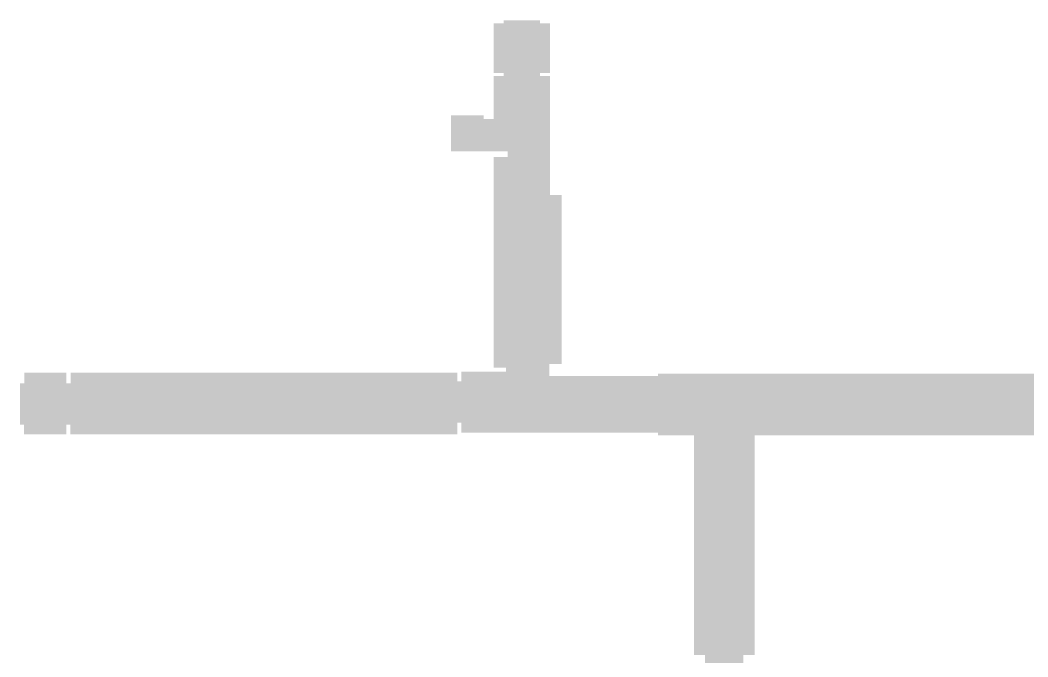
# Model space of a CAD drawing. Extents: x 268 to 100406, y 480 to 72572.
# Drawn here: x 276 to 50337, y 34153 to 65761 of the extents above; entities that cross this region are included whole.
import ezdxf

# ---------------------------------------------------------------- set-up
doc = ezdxf.new("R2010")
doc.units = 0
doc.header["$LTSCALE"] = 0.5
doc.layers.add('CORRIDOR_HATCH', color=253, linetype='CONTINUOUS')

# ---------------------------------------------------------------- blocks, each defined once
blk = doc.blocks.new('*U85')
at = {"layer": 'CORRIDOR_HATCH'}
for points in [[(23803, 63137), (23803, 65611), (24293, 63137)], [(24293, 63137), (23803, 65611), (24293, 65611)], [(24293, 59257), (24293, 65761), (24406, 59257)], [(24406, 59257), (24293, 65761), (24406, 65761)], [(24406, 59257), (24406, 65761), (24496, 59257)], [(24496, 59257), (24406, 65761), (24496, 65761)], [(24496, 48311), (24496, 65761), (26104, 48371)], [(26104, 48371), (24496, 65761), (26104, 65761)], [(26104, 63137), (26104, 65611), (26570, 63137)], [(26570, 63137), (26104, 65611), (26570, 65611)], [(26570, 63137), (26570, 65611), (26593, 63137)], [(26593, 63137), (26570, 65611), (26593, 65611)], [(23803, 59257), (23803, 62987), (24293, 59257)], [(24293, 59257), (23803, 62987), (24293, 62987)], [(26104, 48371), (26104, 62987), (26570, 48388)], [(26570, 48388), (26104, 62987), (26570, 62987)], [(26570, 48688), (26570, 62987), (26593, 48688)], [(26593, 48688), (26570, 62987), (26593, 62987)], [(21674, 59257), (21674, 61037), (21995, 59257)], [(21995, 59257), (21674, 61037), (21995, 61037)], [(21995, 59257), (21995, 61037), (21996, 59257)], [(21996, 59257), (21995, 61037), (21996, 61037)], [(21996, 59257), (21996, 61037), (22195, 59257)], [(22195, 59257), (21996, 61037), (22195, 61037)], [(22195, 59257), (22195, 61037), (22196, 59257)], [(22196, 59257), (22195, 61037), (22196, 61037)], [(22196, 59257), (22196, 61037), (23300, 59257)], [(23300, 59257), (22196, 61037), (23300, 61037)], [(23300, 59257), (23300, 60862), (23796, 59257)], [(23796, 59257), (23300, 60862), (23796, 60862)], [(23796, 59257), (23796, 60862), (23803, 59257)], [(23803, 59257), (23796, 60862), (23803, 60862)], [(23796, 48507), (23796, 58962), (23803, 48507)], [(23803, 48507), (23796, 58962), (23803, 58962)], [(23803, 48507), (23803, 58962), (24293, 48507)], [(24293, 48507), (23803, 58962), (24293, 58962)], [(24293, 48507), (24293, 58962), (24406, 48507)], [(24406, 48507), (24293, 58962), (24406, 58962)], [(24406, 48307), (24406, 58962), (24496, 48311)], [(24496, 48311), (24406, 58962), (24496, 58962)], [(26593, 48688), (26593, 57088), (27180, 48688)], [(27180, 48688), (26593, 57088), (27180, 57088)], [(476, 45197), (476, 48257), (2578, 45207)], [(2578, 45207), (476, 48257), (2578, 48257)], [(2778, 45207), (2778, 48257), (15550, 45207)], [(15550, 45207), (2778, 48257), (15550, 48257)], [(15550, 45207), (15550, 48257), (21674, 45207)], [(21674, 45207), (15550, 48257), (21674, 48257)], [(21674, 45207), (21674, 48257), (21995, 45207)], [(21995, 45207), (21674, 48257), (21995, 48257)], [(21995, 45207), (21995, 48257), (21996, 45777)], [(21996, 45777), (21995, 48257), (21996, 48257)], [(22196, 45286), (22196, 48307), (23300, 45287)], [(23300, 45287), (22196, 48307), (23300, 48307)], [(23300, 45287), (23300, 48307), (23796, 45287)], [(23796, 45287), (23300, 48307), (23796, 48307)], [(23796, 45287), (23796, 48307), (23803, 45287)], [(23803, 45287), (23796, 48307), (23803, 48307)], [(23803, 45287), (23803, 48307), (24293, 45287)], [(24293, 45287), (23803, 48307), (24293, 48307)], [(24293, 45287), (24293, 48307), (24406, 45287)], [(24406, 45287), (24293, 48307), (24406, 48307)], [(24496, 45287), (24406, 48307), (24496, 48311)], [(24406, 45287), (24406, 48307), (24496, 45287)], [(26104, 45287), (24496, 48311), (26104, 48371)], [(24496, 45287), (24496, 48311), (26104, 45287)], [(26570, 45287), (26104, 48371), (26570, 48388)], [(26104, 45287), (26104, 48371), (26570, 45287)], [(26570, 45287), (26570, 48088), (26593, 45287)], [(26593, 45287), (26570, 48088), (26593, 48088)], [(26593, 45287), (26593, 48088), (27180, 45287)], [(27180, 45287), (26593, 48088), (27180, 48088)], [(27180, 45287), (27180, 48088), (31959, 45288)], [(31959, 45288), (27180, 48088), (31959, 48088)], [(31959, 45148), (31959, 48208), (32868, 45148)], [(32868, 45148), (31959, 48208), (32868, 48208)], [(32868, 45148), (32868, 48208), (33008, 45148)], [(33008, 45148), (32868, 48208), (33008, 48208)], [(33008, 45148), (33008, 48208), (33756, 45148)], [(33756, 45148), (33008, 48208), (33756, 48208)], [(33756, 45148), (33756, 48208), (34001, 45148)], [(34001, 45148), (33756, 48208), (34001, 48208)], [(34001, 45148), (34001, 48208), (34300, 45148)], [(34300, 45148), (34001, 48208), (34300, 48208)], [(34300, 45148), (34300, 48208), (35348, 45148)], [(35348, 45148), (34300, 48208), (35348, 48208)], [(35348, 45148), (35348, 48208), (36200, 45148)], [(36200, 45148), (35348, 48208), (36200, 48208)], [(36200, 45148), (36200, 48208), (36770, 45148)], [(36770, 45148), (36200, 48208), (36770, 48208)], [(36770, 45148), (36770, 48208), (36801, 45148)], [(36801, 45148), (36770, 48208), (36801, 48208)], [(36801, 45148), (36801, 48208), (37398, 45148)], [(37398, 45148), (36801, 48208), (37398, 48208)], [(37398, 45148), (37398, 48208), (38801, 45148)], [(38801, 45148), (37398, 48208), (38801, 48208)], [(38801, 45148), (38801, 48208), (38801, 45148)], [(38801, 45148), (38801, 48208), (38801, 48208)], [(38801, 45148), (38801, 48208), (62171, 45148)], [(62171, 45148), (38801, 48208), (62171, 48208)], [(276, 45677), (276, 47727), (475, 45677)], [(475, 45677), (276, 47727), (475, 47727)], [(475, 45197), (475, 47727), (476, 45197)], [(476, 45197), (475, 47727), (476, 47727)], [(2578, 45687), (2578, 47737), (2776, 45687)], [(2776, 45687), (2578, 47737), (2776, 47737)], [(2776, 45207), (2776, 47737), (2778, 45207)], [(2778, 45207), (2776, 47737), (2778, 47737)], [(21996, 45777), (21996, 47827), (22195, 45777)], [(22195, 45777), (21996, 47827), (22195, 47827)], [(22195, 45777), (22195, 47827), (22196, 45777)], [(22196, 45777), (22195, 47827), (22196, 47827)], [(22196, 45286), (22195, 45286), (22196, 45777)], [(33756, 34248), (33756, 45148), (34001, 34248)], [(34001, 34248), (33756, 45148), (34001, 45148)], [(34001, 34248), (34001, 45148), (34300, 34248)], [(34300, 34248), (34001, 45148), (34300, 45148)], [(34300, 18257), (34300, 45148), (35348, 18257)], [(35348, 18257), (34300, 45148), (35348, 45148)], [(35348, 15549), (35348, 45148), (36200, 15549)], [(36200, 15549), (35348, 45148), (36200, 45148)], [(36200, 34248), (36200, 45148), (36770, 34248)], [(36770, 34248), (36200, 45148), (36770, 45148)]]:
    blk.add_solid(points, dxfattribs=at)

msp = doc.modelspace()

# ---------------------------------------------------------------- block references
at = {"layer": 'CORRIDOR_HATCH'}
msp.add_blockref('*U85', (0, 0), dxfattribs=at)

doc.saveas('drawing.dxf')
